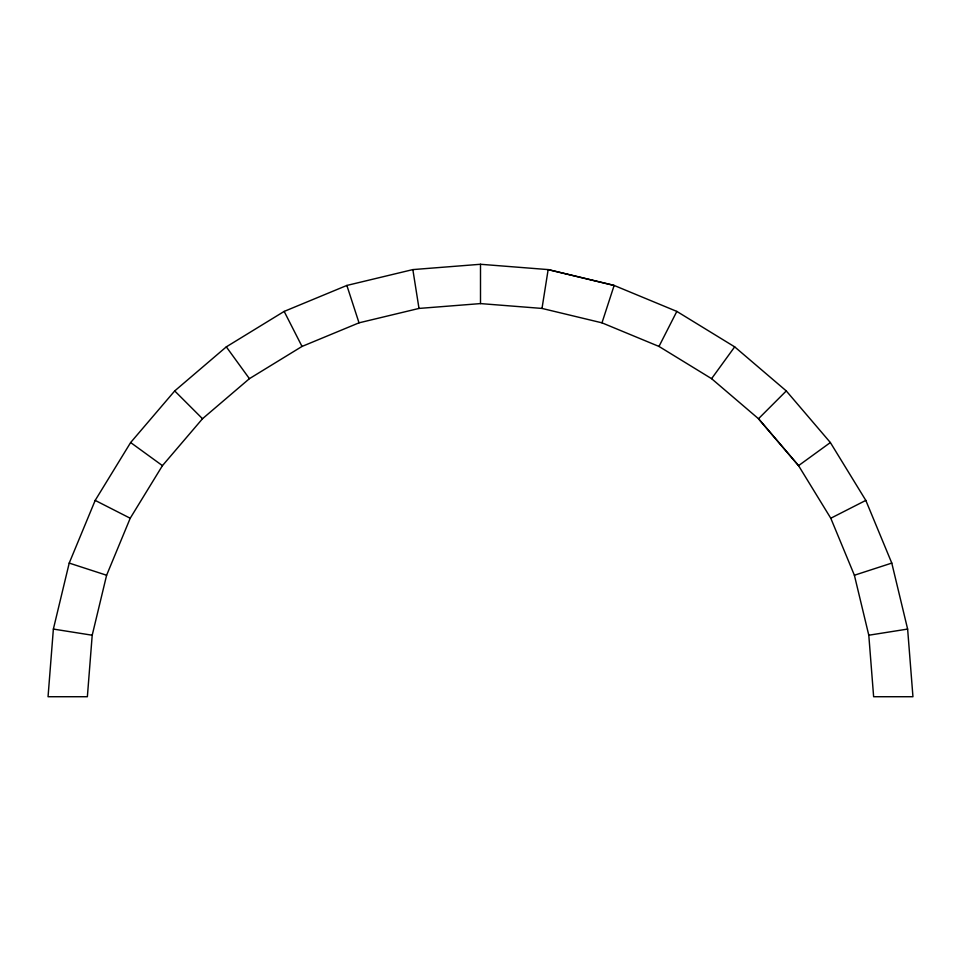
<?xml version="1.0" encoding="UTF-8"?>
<svg xmlns="http://www.w3.org/2000/svg" width="961" height="961" viewBox="0 0 961 961"><rect width="100%" height="100%" fill="white"/><g stroke="black" fill="none" stroke-linecap="round" stroke-linejoin="round"><path stroke-width="1.44" d="M480.5 303.592L480.5 264.275L548.154 269.597L614.139 285.441L676.832 311.412L734.684 346.861L786.29 390.935L830.364 442.54L865.813 500.393L891.784 563.086L907.628 629.071L912.95 696.725L873.633 696.725L868.792 635.221L854.389 575.243L830.784 518.243L798.555 465.641L758.493 418.732L711.584 378.67L658.982 346.44L601.982 322.836L542.004 308.433L480.5 303.592L418.996 308.433L359.018 322.836L302.018 346.44L249.416 378.67L202.507 418.732L162.445 465.641L130.215 518.243L106.611 575.243L92.208 635.221L87.367 696.725L48.05 696.725L53.372 629.071L69.216 563.086L95.187 500.393L130.636 442.54L174.71 390.935L226.315 346.861L284.168 311.412L346.861 285.441L412.846 269.597L480.5 264.275M542.004 308.433L548.154 269.597L614.139 285.441L601.982 322.836M658.982 346.44L676.832 311.412M711.584 378.67L734.684 346.861M786.29 390.935L758.493 418.732L798.555 465.641L830.364 442.54M830.784 518.243L865.813 500.393M854.389 575.243L891.784 563.086M868.792 635.221L907.628 629.071M53.372 629.071L92.208 635.221M69.216 563.086L106.611 575.243M95.187 500.393L130.215 518.243M130.636 442.54L162.445 465.641M174.71 390.935L202.507 418.732M226.315 346.861L249.416 378.67M284.168 311.412L302.018 346.44M346.861 285.441L359.018 322.836M412.846 269.597L418.996 308.433"/></g></svg>
